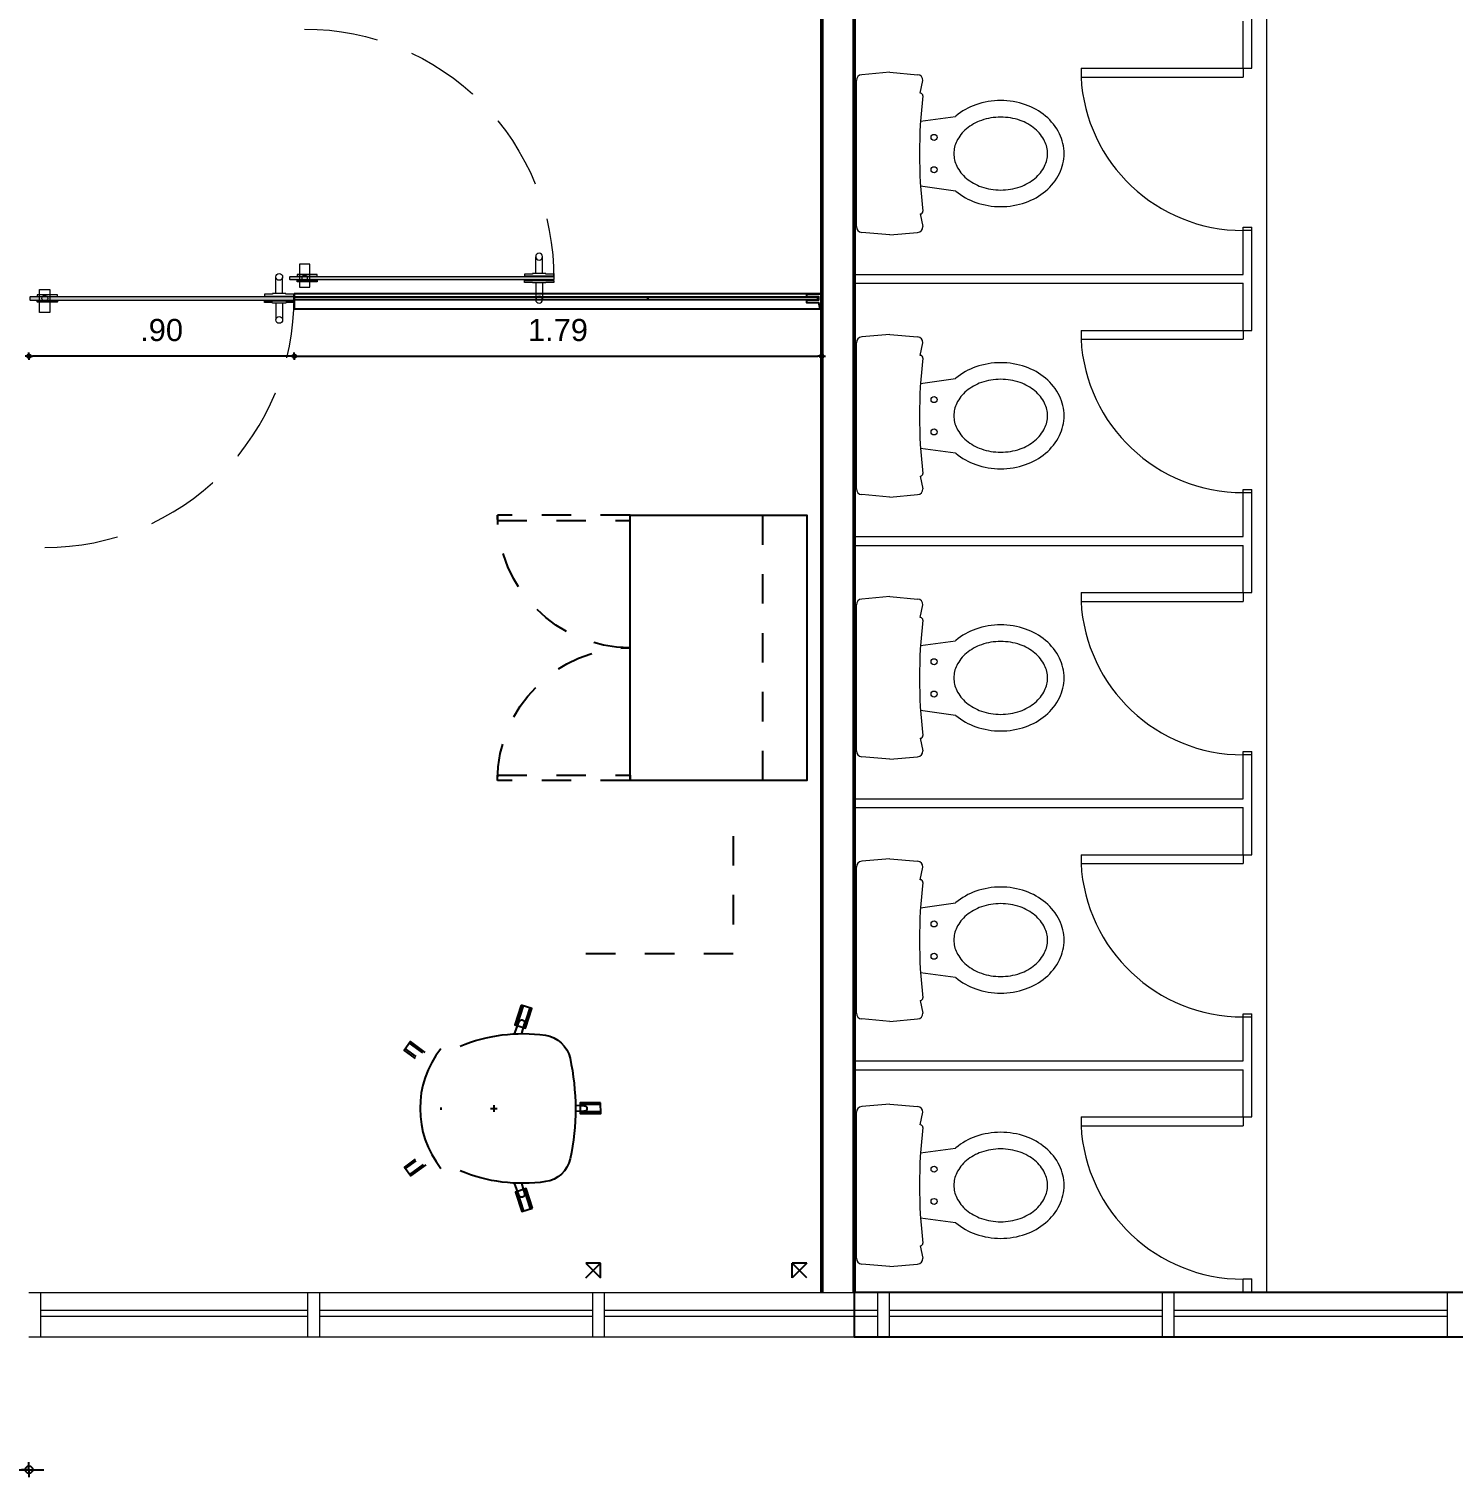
# Model space of a CAD drawing. Header units: millimetres. Extents: x -38 to 179, y -2 to 69.
# Drawn here: x 81.642 to 86.475, y 13.421 to 18.337 of the extents above; entities that cross this region are included whole.
import ezdxf

# ---------------------------------------------------------------- set-up
doc = ezdxf.new("R2010")
doc.units = ezdxf.units.MM
doc.linetypes.add('HIDDEN', pattern=[0.375, 0.25, -0.125])
doc.linetypes.add('HIDDEN2', pattern=[0.1875, 0.125, -0.0625])
doc.layers.get('0').update_dxf_attribs({"color": 255})
for name, color, linetype in [('0.05', 6, 'Continuous'), ('A_MOBILIARIO', 6, 'Continuous'), ('X_COTAS100', 6, 'Continuous'), ('X_COTAS50', 6, 'Continuous')]:
    doc.layers.add(name, color=color, linetype=linetype)
for name, color, linetype, lineweight in [('01 GRIS', 253, 'Continuous', 0), ('02 AZUL', 5, 'Continuous', 5), ('06 ROJO', 1, 'Continuous', 50), ('14 ANTEPECHO', 3, 'Continuous', 15), ('A_MUEBLES FIJOS', 6, 'Continuous', 5), ('NOMEN', 1, 'Continuous', 0)]:
    doc.layers.add(name, color=color, linetype=linetype, lineweight=lineweight)
doc.styles.add('UNAL PLANEACION', font='arial.ttf')
doc.dimstyles.new('COTAS 100', dxfattribs={"dimscale": 100, "dimtxt": 0.0015, "dimasz": 0.00025, "dimexe": 0, "dimexo": 0.00025, "dimgap": 0.0005, "dimtad": 1, "dimzin": 4, "dimdsep": 46, "dimtxsty": 'UNAL PLANEACION', "dimblk": 'DIMBLK', "dimcen": 1, "dimse1": 1, "dimse2": 1, "dimclrd": 8, "dimclre": 8, "dimclrt": 256, "dimadec": 0, "dimazin": 1, "dimtfac": 1, "dimtix": 1, "dimtmove": 2, "dimatfit": 0, "dimldrblk": 'INDICE', "dimfxl": 1, "dimtolj": 1, "dimtzin": 0, "dimarcsym": 0})
doc.dimstyles.new('COTAS 50', dxfattribs={"dimscale": 50, "dimtxt": 0.0015, "dimasz": 0.00025, "dimexe": 0, "dimexo": 0.00025, "dimgap": 0.001, "dimtad": 1, "dimzin": 4, "dimdsep": 46, "dimtxsty": 'UNAL PLANEACION', "dimblk": 'DIMBLK', "dimcen": 1, "dimse1": 1, "dimse2": 1, "dimclrd": 8, "dimclre": 8, "dimclrt": 256, "dimadec": 0, "dimazin": 1, "dimtfac": 1, "dimtix": 1, "dimtmove": 2, "dimatfit": 0, "dimldrblk": 'INDICE', "dimfxl": 1, "dimtolj": 1, "dimtzin": 0, "dimarcsym": 0})

# ---------------------------------------------------------------- blocks, each defined once
blk = doc.blocks.new('DIMBLK')
for p, q in [((0, 0), (-1, 0)), ((0, -1.8e-15), (0, 0.9999999999999982)), ((0, 0), (1, 0)), ((0, -1.8e-15), (0, -1.000000000000001))]:
    blk.add_line(p, q)
blk.add_circle((0, 0), 0.5)
blk = doc.blocks.new('*D159')
at = {"layer": 'Defpoints', "color": 0, "transparency": 16777216}
for p in [(81.29240493924408, 13.89745717959522), (81.6424049392499, 13.89745717959522), (81.6424049392499, 13.44632635346716)]:
    blk.add_point(p, dxfattribs=at)
at = {"layer": 'X_COTAS100', "color": 8, "lineweight": -2, "transparency": 16777216}
for p, q in [((81.26740493924407, 13.44632635346716), (81.24240493924408, 13.44632635346716)), ((81.29240493924408, 13.44632635346716), (81.6424049392499, 13.44632635346716)), ((81.6674049392499, 13.44632635346716), (81.6924049392499, 13.44632635346716))]:
    blk.add_line(p, q, dxfattribs=at)
at = {"layer": 'X_COTAS100', "color": 8, "lineweight": -2, "transparency": 16777216, "xscale": 0.025, "yscale": 0.025, "zscale": 0.025}
blk.add_blockref('DIMBLK', (81.29240493924408, 13.44632635346716), dxfattribs=at)
at = {"layer": 'X_COTAS100', "color": 8, "lineweight": -2, "transparency": 16777216, "xscale": 0.025, "yscale": 0.025, "zscale": 0.025, "rotation": 180}
blk.add_blockref('DIMBLK', (81.6424049392499, 13.44632635346716), dxfattribs=at)
at = {"layer": 'X_COTAS100', "transparency": 16777216, "insert": (81.46740493924699, 13.57296346124342), "char_height": 0.15, "attachment_point": 5, "style": 'UNAL PLANEACION'}
blk.add_mtext('\\A1;.35', dxfattribs=at)
blk = doc.blocks.new('INDICE')
blk.add_line((-0.1729636408933857, 3.14613411092e-05), (-1.172963640893385, 3.14613411092e-05))
blk.add_lwpolyline([(-0.5241745400111313, 0.8665636885945104), (-0.3756261582129809, 0.926771271267114), (0, 0), (-0.375963284729437, -0.9266345604041816), (-0.5244897537743328, -0.8663729410445171), (-0.1729636408933857, 3.14613411092e-05)], close=True)
blk = doc.blocks.new('*D161')
at = {"layer": 'Defpoints', "color": 0, "transparency": 16777216}
for p in [(82.54240493925863, 17.44745717958358), (84.33240493923768, 17.38745717958591), (84.33240493923768, 17.2263937911448)]:
    blk.add_point(p, dxfattribs=at)
at = {"layer": 'X_COTAS50', "color": 8, "lineweight": -2, "transparency": 16777216}
blk.add_line((82.55490493925863, 17.2263937911448), (84.31990493923767, 17.2263937911448), dxfattribs=at)
at = {"layer": 'X_COTAS50', "color": 8, "lineweight": -2, "transparency": 16777216, "xscale": 0.0125, "yscale": 0.0125, "zscale": 0.0125, "rotation": 180}
blk.add_blockref('DIMBLK', (82.54240493925863, 17.2263937911448), dxfattribs=at)
at = {"layer": 'X_COTAS50', "color": 8, "lineweight": -2, "transparency": 16777216, "xscale": 0.0125, "yscale": 0.0125, "zscale": 0.0125}
blk.add_blockref('DIMBLK', (84.33240493923768, 17.2263937911448), dxfattribs=at)
at = {"layer": 'X_COTAS50', "transparency": 16777216, "insert": (83.43740493924815, 17.31468676522393), "char_height": 0.075, "attachment_point": 5, "style": 'UNAL PLANEACION'}
blk.add_mtext('\\A1;1.79', dxfattribs=at)
blk = doc.blocks.new('*D162')
at = {"layer": 'Defpoints', "color": 0, "transparency": 16777216}
for p in [(81.64240493926445, 17.4224571795894), (82.54240493927318, 17.4224571795894), (81.64240493926445, 17.22639379115935)]:
    blk.add_point(p, dxfattribs=at)
at = {"layer": 'X_COTAS50', "color": 8, "lineweight": -2, "transparency": 16777216}
blk.add_line((82.52990493927318, 17.22639379115935), (81.65490493926445, 17.22639379115935), dxfattribs=at)
at = {"layer": 'X_COTAS50', "color": 8, "lineweight": -2, "transparency": 16777216, "xscale": 0.0125, "yscale": 0.0125, "zscale": 0.0125, "rotation": 180}
blk.add_blockref('DIMBLK', (81.64240493926445, 17.22639379115935), dxfattribs=at)
at = {"layer": 'X_COTAS50', "color": 8, "lineweight": -2, "transparency": 16777216, "xscale": 0.0125, "yscale": 0.0125, "zscale": 0.0125}
blk.add_blockref('DIMBLK', (82.54240493927318, 17.22639379115935), dxfattribs=at)
at = {"layer": 'X_COTAS50', "transparency": 16777216, "insert": (82.09240493926882, 17.31468676523848), "char_height": 0.075, "attachment_point": 5, "style": 'UNAL PLANEACION'}
blk.add_mtext('\\A1;.90', dxfattribs=at)
blk = doc.blocks.new('PUERTA VIDRIO BISAGRA PIVOTANTE SIN POZO')
at = {"true_color": 0xc7c8ca, "transparency": 33554687}
h = blk.add_hatch(color=9, dxfattribs=at)
h.dxf.hatch_style = 1
h.paths.add_polyline_path([(98304.51111752748, 103158.2518477188), (98304.51111752751, 103157.357665244), (98304.51225737507, 103157.3565253965), (98304.52137615538, 103157.3565253966), (98304.5225160029, 103157.3576652442), (98304.52251598852, 103158.2518296424), (98304.52137614097, 103158.2529694899), (98304.51225736066, 103158.2529694897)])
at = {"color": 136, "linetype": 'ByBlock'}
for p, q in [((98304.50427842831, 103158.22733278), (98304.50484835208, 103158.2279027038)), ((98304.50427842831, 103158.22732292), (98304.50484835208, 103158.2278928438)), ((98304.50427842943, 103158.1600817752), (98304.50427842831, 103158.22733278)), ((98304.50427842943, 103158.1600719153), (98304.50427842831, 103158.22732292)), ((98304.50484835208, 103158.2279027038), (98304.509977666, 103158.2279027038)), ((98304.50484835208, 103158.2278928438), (98304.509977666, 103158.2278928439)), ((98304.509977666, 103158.2279027038), (98304.50997766714, 103158.1595118516)), ((98304.509977666, 103158.2278928439), (98304.50997766714, 103158.1595019916)), ((98304.51111751358, 103158.2256131488), (98304.50997766604, 103158.2256131488)), ((98304.5236558365, 103158.225613149), (98304.52251598895, 103158.225613149)), ((98304.52251598804, 103158.2256131488), (98304.52365583558, 103158.2256131488)), ((98304.52365583561, 103158.2279027038), (98304.52365583448, 103158.1595118516)), ((98304.52365583561, 103158.2278928439), (98304.52365583448, 103158.1595019916)), ((98304.52878514954, 103158.2279027038), (98304.52365583561, 103158.2279027038)), ((98304.52878514954, 103158.2278928438), (98304.52365583561, 103158.2278928439)), ((98304.5293550733, 103158.22733278), (98304.52878514954, 103158.2279027038)), ((98304.5293550733, 103158.22732292), (98304.52878514954, 103158.2278928438)), ((98304.52935507218, 103158.1600817752), (98304.5293550733, 103158.22733278)), ((98304.52935507218, 103158.1600719153), (98304.5293550733, 103158.22732292)), ((98304.50484835322, 103158.1595118515), (98304.50427842943, 103158.1600817752)), ((98304.50484835322, 103158.1595019915), (98304.50427842943, 103158.1600719153)), ((98304.50997766714, 103158.1595118516), (98304.50484835322, 103158.1595118515)), ((98304.50997766714, 103158.1595019916), (98304.50484835322, 103158.1595019915)), ((98304.51111751463, 103158.1617816867), (98304.5099776671, 103158.1617816867)), ((98304.52365583756, 103158.1617816869), (98304.52251599001, 103158.1617816869)), ((98304.52251598699, 103158.1617816867), (98304.52365583452, 103158.1617816867)), ((98304.52365583448, 103158.1595118516), (98304.5287851484, 103158.1595118515)), ((98304.52365583448, 103158.1595019916), (98304.5287851484, 103158.1595019915)), ((98304.5287851484, 103158.1595118515), (98304.52935507218, 103158.1600817752)), ((98304.5287851484, 103158.1595019915), (98304.52935507218, 103158.1600719153))]:
    blk.add_line(p, q, dxfattribs=at)
at = {"color": 0, "linetype": 'ByBlock'}
for points in [[(98304.51111752748, 103158.2518477188), (98304.51111752751, 103157.357665244), (98304.51225737507, 103157.3565253965), (98304.52137615538, 103157.3565253966), (98304.5225160029, 103157.3576652442), (98304.52251598852, 103158.2518296424), (98304.52137614097, 103158.2529694899), (98304.51225736066, 103158.2529694897)], [(98304.50883718499, 103157.356656207), (98304.50269639428, 103157.3566608775), (98304.50269639409, 103157.3838637623), (98304.50045132902, 103157.3838654674), (98304.50045132826, 103157.4294593821), (98304.50269639333, 103157.429457677), (98304.50269639313, 103157.4566585422), (98304.50883718384, 103157.4566585423), (98304.50883718499, 103157.3724609616)], [(98304.52479634137, 103157.3566562069), (98304.53093713209, 103157.3566608776), (98304.5309371319, 103157.3838637628), (98304.53318219696, 103157.383865468), (98304.5331821962, 103157.4294593826), (98304.53093713115, 103157.4294576774), (98304.53093713101, 103157.4566585427), (98304.5247963403, 103157.4566585425), (98304.52479634137, 103157.3724609619)]]:
    blk.add_lwpolyline(points, close=True, dxfattribs=at)
at = {"color": 136, "linetype": 'ByBlock'}
blk.add_lwpolyline([(98304.54746001378, 103158.2198046591), (98304.54744622187, 103158.1847280152), (98304.46904550884, 103158.1847280152), (98304.46905930075, 103158.2198046591)], close=True, dxfattribs=at)
at = {"color": 0, "linetype": 'ByBlock'}
for points in [[(98304.50044269813, 103157.4180964778), (98304.44490609196, 103157.4180964769)], [(98304.50042538441, 103157.3953002958), (98304.44547419224, 103157.3953013001)], [(98304.53319082673, 103157.4180964784), (98304.5887274329, 103157.4180964793)], [(98304.5332081412, 103157.3953002963), (98304.58815933338, 103157.3953013025)]]:
    blk.add_lwpolyline(points, dxfattribs=at)
at = {"color": 136, "linetype": 'ByBlock'}
blk.add_circle((98304.51681675081, 103158.2022663371), 0.01, dxfattribs=at)
at = {"color": 0, "linetype": 'ByBlock'}
for centre in [(98304.44372698662, 103157.4066624238), (98304.5899065386, 103157.4066624262)]:
    blk.add_circle(centre, 0.01149468833451915, dxfattribs=at)
at = {"color": 8, "linetype": 'HIDDEN'}
blk.add_arc((98304.51681675081, 103158.2022663371), 0.845740940567339, 180, 270.309721198691, dxfattribs=at)
blk = doc.blocks.new('MB-ET-150x75')
at = {"layer": 'A_MOBILIARIO', "color": 9, "linetype": 'HIDDEN2', "ltscale": 0.1, "true_color": 0xc7c8ca}
for points in [[(1.450000000000031, 0.7499999999999147), (1.450000000000031, 0.6999999999999034)], [(1.500000000000043, 0.7499999999999147), (1.450000000000031, 0.6999999999999034)], [(1.450000000000031, 0.7499999999999147), (1.500000000000043, 0.6999999999999034)], [(1.500000000000043, 0.6999999999999034), (1.450000000000031, 0.6999999999999034)], [(1.450000000000031, 0.05000000000001137), (1.450000000000031, 2.842170943040401e-14)], [(1.500000000000043, 0.05000000000001137), (1.450000000000031, 0.05000000000001137)], [(1.500000000000043, 0), (1.450000000000031, 0.05000000000001137)], [(1.450000000000031, 0), (1.500000000000043, 0.05000000000001137)]]:
    blk.add_lwpolyline(points, dxfattribs=at)
at = {"layer": 'A_MOBILIARIO', "color": 252, "linetype": 'HIDDEN2', "ltscale": 0.25}
blk.add_lwpolyline([(-1.001376404019538e-08, 0.4999999973148306), (0.3999999899863269, 0.4999999973148306), (0.3999999899863269, 0)], dxfattribs=at)
blk = doc.blocks.new('MB-SO-PM')
at = {"layer": 'A_MOBILIARIO', "color": 252, "ltscale": 0.1}
for points in [[(-0.1720909425234822, 0.2664671786571589), (-0.1990069566205648, 0.303475571366107), (-0.2290354255107445, 0.2816360200427397), (-0.1916227277027645, 0.2301951266108802)], [(-0.2042201759004456, 0.2996840237370719), (-0.1782015953153007, 0.2639095645414713)], [(0.1905461159111326, 0.232646082586804), (0.2271258880895175, 0.2830459718117879), (0.1970759332883461, 0.3048559503157193), (0.169898834957479, 0.2674111368638208)], [(0.2022928827206556, 0.3010695368010303), (0.1760303182886958, 0.2648847751333037)], [(-0.2238222062308353, 0.2854275676717606), (-0.190230053210513, 0.2392397633991408)], [(0.2219089386571795, 0.2868323853264485), (0.1891509666215541, 0.2416982014999576)], [(-0.3481239485521996, -0.1016174727716148), (-0.2815445495165818, -0.07994827610532695)], [(0.3488460834343527, -0.099356360951532), (0.2822453839098102, -0.0777527204493893)], [(-0.3406226136083603, -0.124665598653678), (-0.2740432145727425, -0.1029964019873901)], [(0.3413674423979671, -0.1224118605311162), (0.2747667428734246, -0.1008082200289735)], [(-0.01093225660267194, -0.3624870757607965), (-0.01096672151774669, -0.2924701544326354)], [(0.01330585368398829, -0.362475144867588), (0.01327138876891354, -0.2924582235394269)]]:
    blk.add_lwpolyline(points, dxfattribs=at)
at = {"layer": 'A_MOBILIARIO'}
for points in [[(-0.004144696311186635, 0.1788785995506643, -0.001548918077187657), (0.003511105441049267, 0.1788873835756561, -0.001548918077187657)], [(0.2115709426780086, 0.1143900271032905, -0.1349154438245622), (0.248595768185254, -0.1747982744956147, -0.3138147414105739), (0.1707837227735638, -0.2584849761858337, -0.1066244513135087), (-0.1704132200983963, -0.2588764547746365, -0.313814741410574), (-0.2484170993383259, -0.1753685313526248, -0.134915443824279), (-0.212055981476766, 0.1139039709590435)]]:
    blk.add_lwpolyline(points, format="xyb", dxfattribs=at)
for points in [[(0.01151038710980856, 0), (-0.01151038710983698, 0)], [(0, 0.01151038710983698), (0, -0.01151038710980856)]]:
    blk.add_lwpolyline(points, dxfattribs=at)
at = {"layer": 'A_MOBILIARIO', "color": 252, "ltscale": 0.1}
for points in [[(-0.3386276108818151, -0.1307953174730656), (-0.2720482118462257, -0.1091261208067777), (-0.2835395522431554, -0.07381855728595355), (-0.3501189512787448, -0.0954877539522414)], [(0.350835050647504, -0.09322468107497173), (0.2842343511229615, -0.07162104057283614), (0.2727777756603018, -0.1069398999055409), (0.3393784751848443, -0.1285435404076765)], [(0.01975205245656753, -0.3624719718104288), (0.01971758754146435, -0.2924550504822676), (-0.01741292029032593, -0.292473327489823), (-0.01737845537522276, -0.3624902488179842)]]:
    blk.add_lwpolyline(points, close=True, dxfattribs=at)
for points in [[(-0.2540387788441478, -0.09426364313016933), (-0.2889514831127258, -0.1039347152608912, -1.057066184672294), (-0.2930225777166697, -0.0852707928175036), (-0.2534084100187499, -0.0704266846603332)], [(0.2533654856005114, -0.07022913469491954), (0.294857953219605, -0.08575646945016047, -1.057066184676254), (0.2871811595777842, -0.1032488292574243), (0.2540340068956368, -0.09408236966479677)], [(0.01088165477580105, -0.2767880019416253), (0.009556869386443623, -0.3069267842286507, -1.057066184677317), (-0.009451613091272293, -0.3050311560634711), (-0.01070443788023567, -0.27680963587364)]]:
    blk.add_lwpolyline(points, format="xyb", dxfattribs=at)
blk.add_arc((-2.40746209954068e-05, -0.0762406557427866), 0.3266864836900824, 51.68308272763041, 128.4483959479733, dxfattribs=at)
blk = doc.blocks.new('*U12')
at = {"layer": 'A_MOBILIARIO'}
blk.add_lwpolyline([(0, 0), (0.900000000000091, 0), (0.900000000000091, 0.5999999999999089), (0, 0.5999999999999089)], close=True, dxfattribs=at)
at = {"layer": 'A_MOBILIARIO', "linetype": 'HIDDEN', "ltscale": 0.1}
blk.add_lwpolyline([(0, 0.4500000000000455), (0.900000000000091, 0.4500000000000455)], dxfattribs=at)
at = {"layer": 'A_MOBILIARIO', "color": 252, "linetype": 'HIDDEN', "ltscale": 0.1}
for points in [[(0, 0), (0, -0.4499999999999886), (0.01800000000000068, -0.4499999999999886), (0.01800000000000068, 0)], [(0.8999999999999488, 0), (0.8999999999999488, -0.4499999999999886), (0.8819999999999482, -0.4499999999999886), (0.8819999999999482, 0)]]:
    blk.add_lwpolyline(points, close=True, dxfattribs=at)
at = {"layer": 'A_MOBILIARIO', "color": 252, "linetype": 'HIDDEN2'}
for centre, start, end in [((-2.842170943040401e-14, 0), 270.0000000000032, 0), ((0.8999999999999773, 0), 180, 269.9999999999968)]:
    blk.add_arc(centre, 0.4500000000000028, start, end, dxfattribs=at)

msp = doc.modelspace()

# ---------------------------------------------------------------- linework, layer by layer
msp.add_lwpolyline([(84.44240493923826, 13.89745717959522), (87.44240493923826, 13.89745717959522), (87.44240493923826, 14.0474571795894), (84.44240493923826, 14.0474571795894)], close=True)
at = {"layer": '0.05', "color": 150}
for points in [[(82.54286219691676, 17.43745717958882), (82.54286219691676, 17.38745717958591), (84.33240493923768, 17.38745717958591), (84.33240493923768, 17.43745717958882)], [(84.28240493923477, 17.43745717958882), (84.33240493923768, 17.43745717958882), (84.33240493923768, 17.38745717958591), (84.32740493923302, 17.38745717958591), (84.32240493924292, 17.40745717957543), (84.28240493923477, 17.40745717957543), (84.28240493923477, 17.41745717958474), (84.32240493922836, 17.41745717958474), (84.32240493922836, 17.42745717957951), (84.28240493923477, 17.42745717957951)]]:
    msp.add_lwpolyline(points, close=True, dxfattribs=at)
at = {"layer": '0.05', "color": 6}
for points in [[(83.74286219691385, 17.4174571795993), (82.54286219691676, 17.4174571795993), (82.54286219691676, 17.42745717959406), (83.74286219691385, 17.42745717959406), (83.74286219691385, 17.4174571795993)], [(84.31836510213725, 17.4174571795993), (83.74286219691385, 17.4174571795993), (83.74286219691385, 17.42745717959406), (84.31836510213725, 17.42745717959406), (84.31836510213725, 17.4174571795993)]]:
    msp.add_lwpolyline(points, dxfattribs=at)
at = {"layer": '01 GRIS'}
msp.add_line((85.84240493924699, 19.07745717958824), (85.84240493924699, 14.0474571795894), dxfattribs=at)
at = {"layer": '02 AZUL'}
for p, q in [((85.79240493924408, 18.20396508506019), (85.79240493924408, 18.51484763882399)), ((85.76240493924524, 18.20396508506019), (85.76240493924524, 18.36396508506368)), ((84.56317342097282, 18.19012521982586), (84.46843030612035, 18.18183627133476)), ((84.56317342097282, 18.19012521982586), (84.65791653583983, 18.18183627133476)), ((85.21240493924233, 18.20396508506019), (85.76240493924524, 18.20396508506019)), ((85.21240493924233, 18.20396508506019), (85.21240493924233, 18.17396508506135)), ((85.76240493924524, 18.20396508506019), (85.79240493924408, 18.20396508506019)), ((85.76240493924524, 18.20396508506019), (85.76240493924524, 18.17396508506135)), ((84.45017342097526, 17.66633806228856), (84.45017342097526, 18.16191237736712)), ((84.66716461237047, 18.11903055508083), (84.67617342098492, 18.16191237736712)), ((85.21240493924233, 18.17396508506135), (85.76240493924524, 18.17396508506135)), ((84.66794340419983, 18.02412521982842), (84.78610664921689, 18.04014368810385)), ((84.66794340419983, 17.80412521982726), (84.78610664921689, 17.78810675155182)), ((84.66716461237047, 17.70921988457485), (84.67617342098492, 17.66633806228856)), ((85.76240493924524, 17.66396508505204), (85.79240493924408, 17.66396508505204)), ((85.76240493924524, 17.5039650850631), (85.76240493924524, 17.66396508505204)), ((85.76240493924524, 17.5039650850631), (85.76240493924524, 17.65396508505728)), ((85.76240493924524, 17.65396508505728), (85.79240493924408, 17.65396508505728)), ((85.79240493924408, 17.31396508506077), (85.79240493924408, 17.66396508505204)), ((85.79240493924408, 17.5039650850631), (85.79240493924408, 17.65396508505728)), ((84.56317342097282, 17.63812521982982), (84.46843030612035, 17.64641416832092)), ((84.56317342097282, 17.63812521982982), (84.65791653583983, 17.64641416832092)), ((84.44240493923826, 17.5039650850631), (85.76240493924524, 17.5039650850631)), ((84.44240493923826, 17.47396508506426), (85.76240493924524, 17.47396508506426)), ((85.76240493924524, 17.31396508506077), (85.76240493924524, 17.47396508506426)), ((85.21240493924233, 17.31396508506077), (85.76240493924524, 17.31396508506077)), ((85.21240493924233, 17.31396508506077), (85.21240493924233, 17.28396508506194)), ((85.76240493924524, 17.31396508506077), (85.79240493924408, 17.31396508506077)), ((85.76240493924524, 17.31396508506077), (85.76240493924524, 17.28396508506194)), ((84.45017342097526, 16.77633806228914), (84.45017342097526, 17.2719123773677)), ((84.56317342097282, 17.30012521982644), (84.46843030612035, 17.29183627133534)), ((84.56317342097282, 17.30012521982644), (84.65791653583983, 17.29183627133534)), ((84.66716461237047, 17.22903055508141), (84.67617342098492, 17.2719123773677)), ((85.21240493924233, 17.28396508506194), (85.76240493924524, 17.28396508506194)), ((84.66794340419983, 17.134125219829), (84.78610664921689, 17.15014368810444)), ((84.66794340419983, 16.91412521982784), (84.78610664921689, 16.8981067515524)), ((84.66716461237047, 16.81921988457543), (84.67617342098492, 16.77633806228914)), ((85.76240493924524, 16.77396508505262), (85.79240493924408, 16.77396508505262)), ((85.76240493924524, 16.61396508506368), (85.76240493924524, 16.77396508505262)), ((85.76240493924524, 16.61396508506368), (85.76240493924524, 16.76396508505786)), ((85.76240493924524, 16.76396508505786), (85.79240493924408, 16.76396508505786)), ((85.79240493924408, 16.42396508506135), (85.79240493924408, 16.77396508505262)), ((85.79240493924408, 16.61396508506368), (85.79240493924408, 16.76396508505786)), ((84.56317342097282, 16.7481252198304), (84.46843030612035, 16.7564141683215)), ((84.56317342097282, 16.7481252198304), (84.65791653583983, 16.7564141683215)), ((84.44240493923826, 16.61396508506368), (85.76240493924524, 16.61396508506368)), ((84.44240493923826, 16.58396508506485), (85.76240493924524, 16.58396508506485)), ((85.76240493924524, 16.42396508506135), (85.76240493924524, 16.58396508506485)), ((85.21240493924233, 16.42396508506135), (85.76240493924524, 16.42396508506135)), ((85.21240493924233, 16.42396508506135), (85.21240493924233, 16.39396508506252)), ((85.76240493924524, 16.42396508506135), (85.79240493924408, 16.42396508506135)), ((85.76240493924524, 16.42396508506135), (85.76240493924524, 16.39396508506252)), ((84.45017342097526, 15.88633806228972), (84.45017342097526, 16.38191237736828)), ((84.56317342097282, 16.41012521982702), (84.46843030612035, 16.40183627133592)), ((84.56317342097282, 16.41012521982702), (84.65791653583983, 16.40183627133592)), ((84.66716461237047, 16.33903055508199), (84.67617342098492, 16.38191237736828)), ((85.21240493924233, 16.39396508506252), (85.76240493924524, 16.39396508506252)), ((84.66794340419983, 16.24412521982958), (84.78610664921689, 16.26014368810502)), ((84.66794340419983, 16.02412521982842), (84.78610664921689, 16.00810675155299)), ((84.66716461237047, 15.92921988457601), (84.67617342098492, 15.88633806228972)), ((85.76240493924524, 15.88396508505321), (85.79240493924408, 15.88396508505321)), ((85.76240493924524, 15.72396508506426), (85.76240493924524, 15.88396508505321)), ((85.79240493924408, 15.53396508506194), (85.79240493924408, 15.88396508505321)), ((84.56317342097282, 15.85812521983098), (84.46843030612035, 15.86641416832208)), ((84.56317342097282, 15.85812521983098), (84.65791653583983, 15.86641416832208)), ((85.76240493924524, 15.72396508506426), (85.76240493924524, 15.87396508505844)), ((85.76240493924524, 15.87396508505844), (85.79240493924408, 15.87396508505844)), ((85.79240493924408, 15.72396508506426), (85.79240493924408, 15.87396508505844)), ((84.44240493923826, 15.72396508506426), (85.76240493924524, 15.72396508506426)), ((84.44240493923826, 15.69396508505088), (85.76240493924524, 15.69396508505088)), ((85.76240493924524, 15.53396508506194), (85.76240493924524, 15.69396508505088)), ((84.45017342097526, 14.99633806229031), (84.45017342097526, 15.49191237736886)), ((84.56317342097282, 15.52012521982761), (84.46843030612035, 15.51183627133651)), ((84.56317342097282, 15.52012521982761), (84.65791653583983, 15.51183627133651)), ((84.66716461237047, 15.44903055508257), (84.67617342098492, 15.49191237736886)), ((85.21240493924233, 15.53396508506194), (85.76240493924524, 15.53396508506194)), ((85.21240493924233, 15.53396508506194), (85.21240493924233, 15.5039650850631)), ((85.21240493924233, 15.5039650850631), (85.76240493924524, 15.5039650850631)), ((85.76240493924524, 15.53396508506194), (85.79240493924408, 15.53396508506194)), ((85.76240493924524, 15.53396508506194), (85.76240493924524, 15.5039650850631)), ((84.66794340419983, 15.35412521983017), (84.78610664921689, 15.3701436881056)), ((84.66794340419983, 15.134125219829), (84.78610664921689, 15.11810675155357)), ((84.66716461237047, 15.0392198845766), (84.67617342098492, 14.99633806229031)), ((85.76240493924524, 14.99396508505379), (85.79240493924408, 14.99396508505379)), ((85.76240493924524, 14.83396508506485), (85.76240493924524, 14.99396508505379)), ((85.79240493924408, 14.64396508506252), (85.79240493924408, 14.99396508505379)), ((84.56317342097282, 14.96812521983156), (84.46843030612035, 14.97641416832266)), ((84.56317342097282, 14.96812521983156), (84.65791653583983, 14.97641416832266)), ((85.76240493924524, 14.83396508506485), (85.76240493924524, 14.98396508505903)), ((85.76240493924524, 14.98396508505903), (85.79240493924408, 14.98396508505903)), ((85.79240493924408, 14.83396508506485), (85.79240493924408, 14.98396508505903)), ((84.44240493923826, 14.83396508506485), (85.76240493924524, 14.83396508506485)), ((84.44240493923826, 14.80396508505146), (85.76240493924524, 14.80396508505146)), ((85.76240493924524, 14.64396508506252), (85.76240493924524, 14.80396508505146)), ((84.45017342097526, 14.1638474474712), (84.45017342097526, 14.65942176256431)), ((84.56317342097282, 14.68763460502305), (84.46843030612035, 14.6793456565174)), ((84.56317342097282, 14.68763460502305), (84.65791653583983, 14.6793456565174)), ((84.66716461237047, 14.61653994027802), (84.67617342098492, 14.65942176256431)), ((85.21240493924233, 14.64396508506252), (85.76240493924524, 14.64396508506252)), ((85.21240493924233, 14.64396508506252), (85.21240493924233, 14.61396508506368)), ((85.21240493924233, 14.61396508506368), (85.76240493924524, 14.61396508506368)), ((85.76240493924524, 14.64396508506252), (85.79240493924408, 14.64396508506252)), ((85.76240493924524, 14.64396508506252), (85.76240493924524, 14.61396508506368)), ((84.66794340419983, 14.52163460502561), (84.78610664921689, 14.53765307330104)), ((84.66794340419983, 14.30163460502445), (84.78610664921689, 14.28561613673446)), ((84.66716461237047, 14.20672926977204), (84.67617342098492, 14.1638474474712)), ((84.56317342097282, 14.13563460501246), (84.46843030612035, 14.14392355351811)), ((84.56317342097282, 14.13563460501246), (84.65791653583983, 14.14392355351811)), ((85.76240493924524, 14.0474571795894), (85.76240493924524, 14.09396508505961)), ((85.76240493924524, 14.09396508505961), (85.79240493924408, 14.09396508505961)), ((85.79240493924408, 14.0474571795894), (85.79240493924408, 14.09396508505961)), ((82.5890716059057, 13.89745717959522), (82.5890716059057, 14.0474571795894)), ((82.62907160591385, 13.89745717959522), (82.62907160591385, 14.0474571795894)), ((83.55573827258013, 13.89745717959522), (83.55573827258013, 14.0474571795894)), ((83.59573827257373, 13.89745717959522), (83.59573827257373, 14.0474571795894)), ((84.52240493924, 13.89745717959522), (84.52240493924, 14.0474571795894)), ((84.56240493924815, 13.89745717959522), (84.56240493924815, 14.0474571795894)), ((85.48907160591443, 13.89745717959522), (85.48907160591443, 14.0474571795894)), ((85.52907160590803, 13.89745717959522), (85.52907160590803, 14.0474571795894)), ((86.45573827257431, 13.89745717959522), (86.45573827257431, 14.0474571795894)), ((81.6824049392435, 13.98745717959173), (82.5890716059057, 13.98745717959173)), ((81.6824049392435, 13.96745717958765), (82.5890716059057, 13.96745717958765)), ((82.62907160591385, 13.98745717959173), (83.55573827258013, 13.98745717959173)), ((82.62907160591385, 13.96745717958765), (83.55573827258013, 13.96745717958765)), ((83.59573827257373, 13.98745717959173), (84.52240493924, 13.98745717959173)), ((83.59573827257373, 13.96745717958765), (84.52240493924, 13.96745717958765)), ((84.56240493924815, 13.98745717959173), (85.48907160591443, 13.98745717959173)), ((84.56240493924815, 13.96745717958765), (85.48907160591443, 13.96745717958765)), ((85.52907160590803, 13.98745717959173), (86.45573827257431, 13.98745717959173)), ((85.52907160590803, 13.96745717958765), (86.45573827257431, 13.96745717958765))]:
    msp.add_line(p, q, dxfattribs=at)
for points in [[(85.15517342097701, 17.91412521982784, 0.1155184505416777), (85.13943709771956, 17.98132803300905, 0.1039906199515697), (85.09210758370864, 18.04140444044242, 0.09098556212590243), (85.02390955248666, 18.07998410505752, 0.08352995077362717), (84.9398531840543, 18.09412521983541, 0.08352995077362299), (84.85579681562194, 18.07998410505752, 0.09098556212590402), (84.78759878438541, 18.04140444044242, 0.002627711285536322), (84.78610664921689, 18.04014368810385, 0.1155184505416809)], [(84.78610664921689, 17.78810675155182, 0.002627711285496468), (84.78759878438541, 17.78684599921326, 0.09098556212590238), (84.85579681562194, 17.74826633459816, 0.0835299507736262), (84.9398531840543, 17.73412521983482, 0.08352995077362484), (85.02390955248666, 17.74826633459816, 0.0909855621259006), (85.09210758370864, 17.78684599921326, 0.1039906199515717), (85.13943709771956, 17.84692240664663, 0.1155184505416763), (85.15517342097701, 17.91412521982784, 0.1155184505416777)], [(85.15517342097701, 17.02412521982842, 0.1155184505416777), (85.13943709771956, 17.09132803300963, 0.1039906199515697), (85.09210758370864, 17.151404440443, 0.09098556212590243), (85.02390955248666, 17.1899841050581, 0.08352995077362717), (84.9398531840543, 17.20412521983599, 0.08352995077362299), (84.85579681562194, 17.1899841050581, 0.09098556212590402), (84.78759878438541, 17.151404440443, 0.002627711285536322), (84.78610664921689, 17.15014368810444, 0.1155184505416809)], [(84.78610664921689, 16.8981067515524, 0.002627711285496468), (84.78759878438541, 16.89684599921384, 0.09098556212590238), (84.85579681562194, 16.85826633459874, 0.0835299507736262), (84.9398531840543, 16.84412521983541, 0.08352995077362484), (85.02390955248666, 16.85826633459874, 0.0909855621259006), (85.09210758370864, 16.89684599921384, 0.1039906199515717), (85.13943709771956, 16.95692240664721, 0.1155184505416763), (85.15517342097701, 17.02412521982842, 0.1155184505416777)], [(85.15517342097701, 16.134125219829, 0.1155184505416777), (85.13943709771956, 16.20132803301021, 0.1039906199515697), (85.09210758370864, 16.26140444044358, 0.09098556212590243), (85.02390955248666, 16.29998410505868, 0.08352995077362717), (84.9398531840543, 16.31412521983657, 0.08352995077362299), (84.85579681562194, 16.29998410505868, 0.09098556212590402), (84.78759878438541, 16.26140444044358, 0.002627711285536322), (84.78610664921689, 16.26014368810502, 0.1155184505416809)], [(84.78610664921689, 16.00810675155299, 0.002627711285496468), (84.78759878438541, 16.00684599921442, 0.09098556212590238), (84.85579681562194, 15.96826633459932, 0.0835299507736262), (84.9398531840543, 15.95412521983599, 0.08352995077362484), (85.02390955248666, 15.96826633459932, 0.0909855621259006), (85.09210758370864, 16.00684599921442, 0.1039906199515717), (85.13943709771956, 16.06692240664779, 0.1155184505416763), (85.15517342097701, 16.134125219829, 0.1155184505416777)], [(85.15517342097701, 15.24412521982958, 0.1155184505416777), (85.13943709771956, 15.3113280330108, 0.1039906199515697), (85.09210758370864, 15.37140444044417, 0.09098556212590243), (85.02390955248666, 15.40998410505927, 0.08352995077362717), (84.9398531840543, 15.4241252198226, 0.08352995077362299), (84.85579681562194, 15.40998410505927, 0.09098556212590402), (84.78759878438541, 15.37140444044417, 0.002627711285536322), (84.78610664921689, 15.3701436881056, 0.1155184505416809)], [(84.78610664921689, 15.11810675155357, 0.002627711285496468), (84.78759878438541, 15.116845999215, 0.09098556212590238), (84.85579681562194, 15.0782663345999, 0.0835299507736262), (84.9398531840543, 15.06412521983657, 0.08352995077362484), (85.02390955248666, 15.0782663345999, 0.0909855621259006), (85.09210758370864, 15.116845999215, 0.1039906199515717), (85.13943709771956, 15.17692240664837, 0.1155184505416763), (85.15517342097701, 15.24412521982958, 0.1155184505416777)], [(85.15517342097701, 14.41163460502503, 0.1155184505416777), (85.13943709771956, 14.47883741820624, 0.1039906199515697), (85.09210758370864, 14.53891382563961, 0.09098556212590243), (85.02390955248666, 14.57749349025471, 0.08352995077362717), (84.9398531840543, 14.59163460501804, 0.08352995077362299), (84.85579681562194, 14.57749349025471, 0.09098556212590402), (84.78759878438541, 14.53891382563961, 0.002627711285536322), (84.78610664921689, 14.53765307330104, 0.1155184505416809)], [(84.78610664921689, 14.28561613673446, 0.002627711285496468), (84.78759878438541, 14.28435538441045, 0.09098556212590238), (84.85579681562194, 14.2457757197808, 0.0835299507736262), (84.9398531840543, 14.23163460501746, 0.08352995077362484), (85.02390955248666, 14.2457757197808, 0.0909855621259006), (85.09210758370864, 14.28435538441045, 0.1039906199515717), (85.13943709771956, 14.34443179182927, 0.1155184505416763), (85.15517342097701, 14.41163460502503, 0.1155184505416777)]]:
    msp.add_lwpolyline(points, format="xyb", dxfattribs=at)
for points in [[(85.09886597022523, 17.91412521982784, 0.1155184505416777), (85.08898353380027, 17.95632869505425, 0.1039906199515698), (85.05599340147273, 17.99820380558594, 0.09098556212590182), (85.00548538133262, 18.02677622098054, 0.08352995077362693), (84.9398531840543, 18.03781776906908, 0.08352995077362269), (84.87422098677598, 18.02677622098054, 0.09098556212590381), (84.82371296662131, 17.99820380558594, 0.1039906199515692), (84.79072283430833, 17.95632869505425, 0.1155184505416808), (84.78084039788337, 17.91412521982784, 0.1155184505416809), (84.79072283430833, 17.87192174461597, 0.1039906199515687), (84.82371296662131, 17.83004663408428, 0.09098556212590164), (84.87422098677598, 17.80147421867514, 0.08352995077362672), (84.9398531840543, 17.7904326705866, 0.08352995077362499), (85.00548538133262, 17.80147421867514, 0.09098556212590095), (85.05599340147273, 17.83004663408428, 0.1039906199515719), (85.08898353380027, 17.87192174461597, 0.115518450541677)], [(85.09886597022523, 17.02412521982842, 0.1155184505416777), (85.08898353380027, 17.06632869505484, 0.1039906199515698), (85.05599340147273, 17.10820380558653, 0.09098556212590182), (85.00548538133262, 17.13677622098112, 0.08352995077362693), (84.9398531840543, 17.14781776906966, 0.08352995077362269), (84.87422098677598, 17.13677622098112, 0.09098556212590381), (84.82371296662131, 17.10820380558653, 0.1039906199515692), (84.79072283430833, 17.06632869505484, 0.1155184505416808), (84.78084039788337, 17.02412521982842, 0.1155184505416809), (84.79072283430833, 16.981921744602, 0.1039906199515687), (84.82371296662131, 16.94004663408487, 0.09098556212590164), (84.87422098677598, 16.91147421867572, 0.08352995077362672), (84.9398531840543, 16.90043267058718, 0.08352995077362499), (85.00548538133262, 16.91147421867572, 0.09098556212590095), (85.05599340147273, 16.94004663408487, 0.1039906199515719), (85.08898353380027, 16.981921744602, 0.115518450541677)], [(85.09886597022523, 16.134125219829, 0.1155184505416777), (85.08898353380027, 16.17632869505542, 0.1039906199515698), (85.05599340147273, 16.21820380558711, 0.09098556212590182), (85.00548538133262, 16.2467762209817, 0.08352995077362693), (84.9398531840543, 16.25781776907024, 0.08352995077362269), (84.87422098677598, 16.2467762209817, 0.09098556212590381), (84.82371296662131, 16.21820380558711, 0.1039906199515692), (84.79072283430833, 16.17632869505542, 0.1155184505416808), (84.78084039788337, 16.134125219829, 0.1155184505416809), (84.79072283430833, 16.09192174460259, 0.1039906199515687), (84.82371296662131, 16.05004663408545, 0.09098556212590164), (84.87422098677598, 16.0214742186763, 0.08352995077362672), (84.9398531840543, 16.01043267058776, 0.08352995077362499), (85.00548538133262, 16.0214742186763, 0.09098556212590095), (85.05599340147273, 16.05004663408545, 0.1039906199515719), (85.08898353380027, 16.09192174460259, 0.115518450541677)], [(85.09886597022523, 15.24412521982958, 0.1155184505416777), (85.08898353380027, 15.286328695056, 0.1039906199515698), (85.05599340147273, 15.32820380557314, 0.09098556212590182), (85.00548538133262, 15.35677622098228, 0.08352995077362693), (84.9398531840543, 15.36781776907083, 0.08352995077362269), (84.87422098677598, 15.35677622098228, 0.09098556212590381), (84.82371296662131, 15.32820380557314, 0.1039906199515692), (84.79072283430833, 15.286328695056, 0.1155184505416808), (84.78084039788337, 15.24412521982958, 0.1155184505416809), (84.79072283430833, 15.20192174460317, 0.1039906199515687), (84.82371296662131, 15.16004663408603, 0.09098556212590164), (84.87422098677598, 15.13147421867689, 0.08352995077362672), (84.9398531840543, 15.12043267058834, 0.08352995077362499), (85.00548538133262, 15.13147421867689, 0.09098556212590095), (85.05599340147273, 15.16004663408603, 0.1039906199515719), (85.08898353380027, 15.20192174460317, 0.115518450541677)], [(85.09886597022523, 14.41163460502503, 0.1155184505416777), (85.08898353380027, 14.45383808023689, 0.1039906199515698), (85.05599340147273, 14.49571319076858, 0.09098556212590182), (85.00548538133262, 14.52428560617773, 0.08352995077362693), (84.9398531840543, 14.53532715426627, 0.08352995077362269), (84.87422098677598, 14.52428560617773, 0.09098556212590381), (84.82371296662131, 14.49571319076858, 0.1039906199515692), (84.79072283430833, 14.45383808023689, 0.1155184505416808), (84.78084039788337, 14.41163460502503, 0.1155184505416809), (84.79072283430833, 14.36943112979861, 0.1039906199515687), (84.82371296662131, 14.32755601926692, 0.09098556212590164), (84.87422098677598, 14.29898360387233, 0.08352995077362672), (84.9398531840543, 14.28794205578379, 0.08352995077362499), (85.00548538133262, 14.29898360387233, 0.09098556212590095), (85.05599340147273, 14.32755601926692, 0.1039906199515719), (85.08898353380027, 14.36943112979861, 0.115518450541677)]]:
    msp.add_lwpolyline(points, format="xyb", close=True, dxfattribs=at)
msp.add_lwpolyline([(81.6824049392435, 13.89745717959522), (81.6824049392435, 14.0474571795894)], dxfattribs=at)
for centre in [(84.71390634610543, 17.96889974952137), (84.71390634610543, 17.85935069014886), (84.71390634610543, 17.0788997495074), (84.71390634610543, 16.96935069014944), (84.71390634610543, 16.18889974950798), (84.71390634610543, 16.07935069015002), (84.71390634610543, 15.29889974950856), (84.71390634610543, 15.1893506901506), (84.71390634610543, 14.46640913470401), (84.71390634610543, 14.3568600753315)]:
    msp.add_circle(centre, 0.01026472138200107, dxfattribs=at)
for centre, radius, start, end in [((84.47017342097934, 18.16191237736712), 0.02, 94.99999999987313, 180), ((84.65617342098085, 18.16191237736712), 0.02, 0, 85.00000000012689), ((85.76240493924524, 18.20396508506019), 0.5508175741568136, 183.1221304624032, 270), ((86.27084008764177, 17.91412521982784), 1.606666666666779, 172.9929367101232, 187.0070632898768), ((84.66680915301367, 18.10966155580172), 0.009375739910986296, 2.834638405226916, 87.82724311470734), ((84.66680915301367, 17.71858888385395), 0.009375739910986296, 272.1727568852926, 357.1653615947731), ((84.47017342097934, 17.66633806228856), 0.02, 180, 265.0000000001269), ((84.65617342098085, 17.66633806228856), 0.02, 274.9999999998731, 0), ((84.47017342097934, 17.2719123773677), 0.02, 94.99999999987313, 180), ((84.65617342098085, 17.2719123773677), 0.02, 0, 85.00000000012689), ((85.76240493924524, 17.31396508506077), 0.5508175741568136, 183.1221304624032, 270), ((86.27084008764177, 17.02412521982842), 1.606666666666779, 172.9929367101232, 187.0070632898768), ((84.66680915301367, 17.2196615558023), 0.009375739910986296, 2.834638405226916, 87.82724311470734), ((84.66680915301367, 16.82858888385454), 0.009375739910986296, 272.1727568852926, 357.1653615947731), ((84.47017342097934, 16.77633806228914), 0.02, 180, 265.0000000001269), ((84.65617342098085, 16.77633806228914), 0.02, 274.9999999998731, 0), ((84.47017342097934, 16.38191237736828), 0.02, 94.99999999987313, 180), ((84.65617342098085, 16.38191237736828), 0.02, 0, 85.00000000012689), ((85.76240493924524, 16.42396508506135), 0.5508175741568136, 183.1221304624032, 270), ((86.27084008764177, 16.134125219829), 1.606666666666779, 172.9929367101232, 187.0070632898768), ((84.66680915301367, 16.32966155580289), 0.009375739910986296, 2.834638405226916, 87.82724311470734), ((84.66680915301367, 15.93858888385512), 0.009375739910986296, 272.1727568852926, 357.1653615947731), ((84.47017342097934, 15.88633806228972), 0.02, 180, 265.0000000001269), ((84.65617342098085, 15.88633806228972), 0.02, 274.9999999998731, 0), ((84.47017342097934, 15.49191237736886), 0.02, 94.99999999987313, 180), ((84.65617342098085, 15.49191237736886), 0.02, 0, 85.00000000012689), ((85.76240493924524, 15.53396508506194), 0.5508175741568136, 183.1221304624032, 270), ((86.27084008764177, 15.24412521982958), 1.606666666666779, 172.9929367101232, 187.0070632898768), ((84.66680915301367, 15.43966155580347), 0.009375739910986296, 2.834638405226916, 87.82724311470734), ((84.66680915301367, 15.0485888838557), 0.009375739910986296, 272.1727568852926, 357.1653615947731), ((84.47017342097934, 14.99633806229031), 0.02, 180, 265.0000000001269), ((84.65617342098085, 14.99633806229031), 0.02, 274.9999999998731, 0), ((84.47017342097934, 14.65942176256431), 0.02, 94.99999999987313, 180), ((84.65617342098085, 14.65942176256431), 0.02, 0, 85.00000000012689), ((86.27084008764177, 14.41163460502503), 1.606666666666779, 172.9929367101232, 187.0070632898768), ((84.66680915301367, 14.60717094098436), 0.009375739910986296, 2.834638405226916, 87.82724311470734), ((85.76240493924524, 14.64396508506252), 0.5508175741568136, 183.1221304624032, 270), ((84.66680915301367, 14.21609826905114), 0.009375739910986296, 272.1727568852926, 357.1653615947731), ((84.47017342097934, 14.1638474474712), 0.02, 180, 265.0000000001269), ((84.65617342098085, 14.1638474474712), 0.02, 274.9999999998731, 0)]:
    msp.add_arc(centre, radius, start, end, dxfattribs=at)
at = {"layer": '06 ROJO'}
for p, q in [((84.44240493923826, 14.0474571795894), (84.44240493923826, 19.07745717958824)), ((84.44240493923826, 14.73745717959173), (84.44240493923826, 18.0074571795958))]:
    msp.add_line(p, q, dxfattribs=at)
msp.add_lwpolyline([(84.33240493923768, 19.07745717958824), (84.33240493923768, 14.0474571795894)], dxfattribs=at)
at = {"layer": '14 ANTEPECHO'}
for p, q in [((81.6424049392499, 14.0474571795894), (87.44240493923826, 14.0474571795894)), ((81.6424049392499, 13.89745717959522), (87.44240493923826, 13.89745717959522))]:
    msp.add_line(p, q, dxfattribs=at)
at = {"layer": 'NOMEN'}
for p, q in [((84.44240493923826, 15.13817730874507), (84.45017342097526, 15.14594579046752)), ((84.45017342097526, 15.08268997750929), (84.44240493923826, 15.09045845924629))]:
    msp.add_line(p, q, dxfattribs=at)

# ---------------------------------------------------------------- block references
at = {"layer": 'A_MOBILIARIO', "xscale": -1, "rotation": 270}
msp.add_blockref('*U12', (83.68240493922895, 15.78638654035967), dxfattribs=at)
at = {"layer": 'A_MOBILIARIO'}
for name, p, rotation in [('MB-ET-150x75', (83.53240493923477, 15.59745717957776), 270), ('MB-SO-PM', (83.2199238289304, 14.67245718458071), 90.00000000000001)]:
    msp.add_blockref(name, p, dxfattribs=dict(at, rotation=rotation))
at = {"layer": 'A_MUEBLES FIJOS', "xscale": -1, "rotation": 90}
msp.add_blockref('PUERTA VIDRIO BISAGRA PIVOTANTE SIN POZO', (103240.7801285451, 98322.0079575116), dxfattribs=at)
msp.add_blockref('PUERTA VIDRIO BISAGRA PIVOTANTE SIN POZO', (103240.7801285451, 98322.0079575116), dxfattribs=at)
at = {"layer": 'A_MUEBLES FIJOS', "rotation": 90.00000000000001}
msp.add_blockref('PUERTA VIDRIO BISAGRA PIVOTANTE SIN POZO', (103239.8983548576, -98287.09435956011), dxfattribs=at)

# ---------------------------------------------------------------- dimensions: what is measured, and where the dimension line sits
at = {"layer": 'X_COTAS100'}
dim = msp.add_linear_dim(base=(81.6424049392499, 13.44632635346716), p1=(81.29240493924408, 13.89745717959522), p2=(81.6424049392499, 13.89745717959522), dimstyle='COTAS 100', dxfattribs=at)
dim.commit()
dim.dimension.update_dxf_attribs({"geometry": '*D159', "text_midpoint": (81.46740493924699, 13.57296346124342)})
at = {"layer": 'X_COTAS50'}
for base, p1, p2, picture, middle in [((81.64240493926445, 17.22639379115935), (82.54240493927318, 17.4224571795894), (81.64240493926445, 17.4224571795894), '*D162', (82.09240493926882, 17.31468676523848)), ((84.33240493923768, 17.2263937911448), (82.54240493925863, 17.44745717958358), (84.33240493923768, 17.38745717958591), '*D161', (83.43740493924815, 17.31468676522393))]:
    dim = msp.add_linear_dim(base=base, p1=p1, p2=p2, dimstyle='COTAS 50', dxfattribs=at)
    dim.commit()
    dim.dimension.update_dxf_attribs({"geometry": picture, "text_midpoint": middle})

doc.saveas('drawing.dxf')
